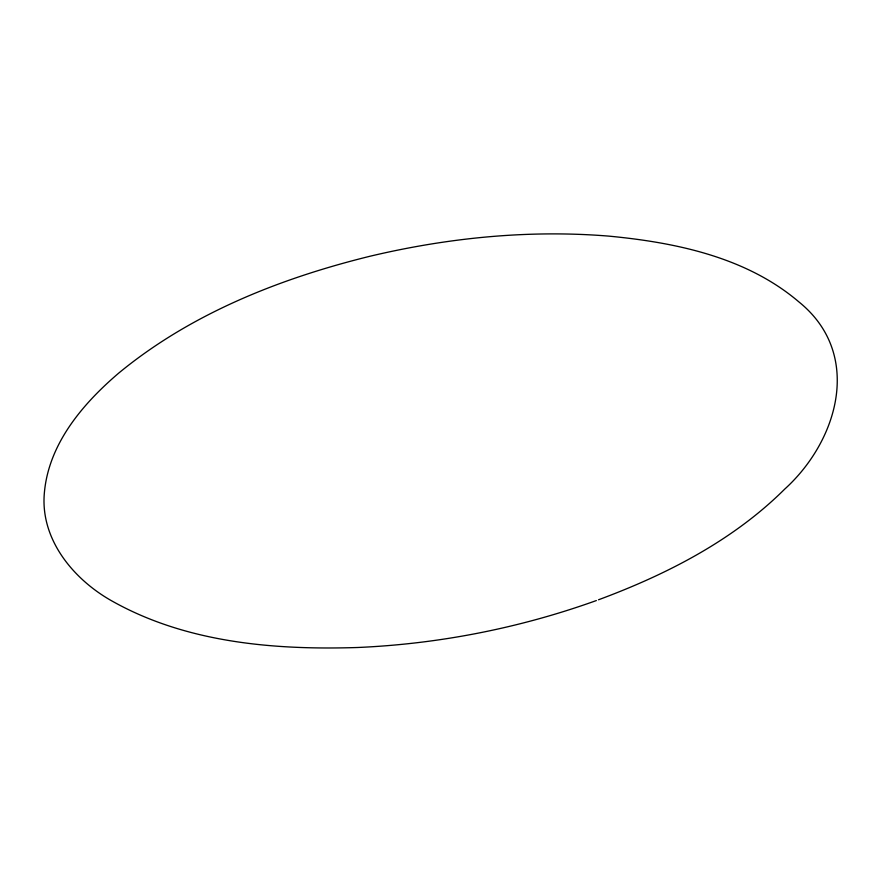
<?xml version="1.0" encoding="UTF-8"?>
<svg xmlns="http://www.w3.org/2000/svg" width="882" height="882" viewBox="0 0 882 882"><rect width="100%" height="100%" fill="white"/><g stroke="black" fill="none" stroke-linecap="round" stroke-linejoin="round"><path stroke-width="1.32" d="M598.525 599.771C666.439 574.557 732.953 540.6 784.771 489.058C838.617 440.162 863.114 353.693 798.86 301.876C746.37 257.158 675.722 242.495 608.834 236.122C528.759 229.585 447.858 237.754 369.823 256.287C279.881 278.458 190.898 313.617 118.794 373.042C82.71 403.802 48.499 443.955 44.343 493.137C40.186 539.597 73.702 579.628 112.179 601.116C186.334 642.791 274.17 650.155 357.651 647.498C438.971 643.959 519.752 628.072 596.353 600.554"/></g></svg>
